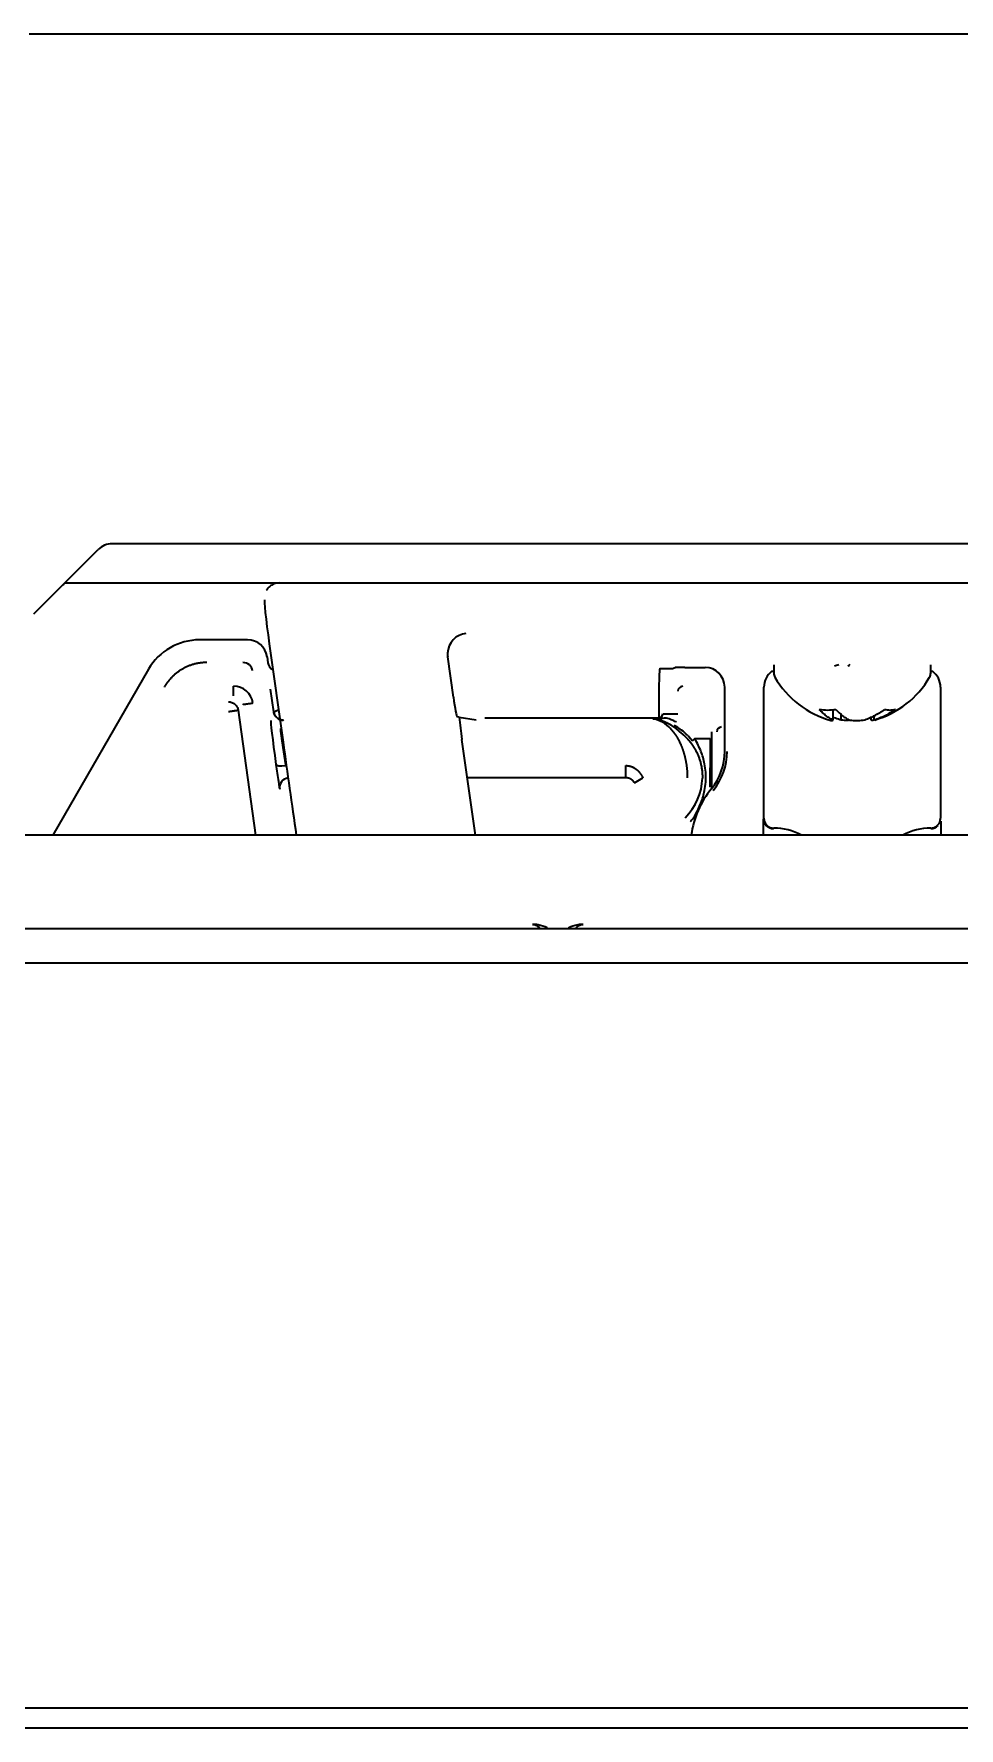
# Model space of a CAD drawing. Header units: inches. Extents: x 90 to 4161, y -506 to 3104.
# Drawn here: x 2449.2 to 2496.3, y 2933.8 to 3020.2 of the extents above; entities that cross this region are included whole.
import ezdxf

# ---------------------------------------------------------------- set-up
doc = ezdxf.new("R2010")
doc.units = ezdxf.units.IN
doc.layers.add('1', color=7, linetype='Continuous', true_color=0xffffff)
doc.layers.add('4', color=7, linetype='Continuous', true_color=0xffffff)

msp = doc.modelspace()

# ---------------------------------------------------------------- linework, layer by layer
at = {"layer": '1', "color": 7, "linetype": 'Continuous', "lineweight": 35}
for p, q in [((2448.939, 3020.163), (2802.843, 3020.163)), ((2449.184, 2990.59), (2452.464, 2993.87)), ((2798.611, 2994.163), (2453.171, 2994.163)), ((2450.757, 2992.163), (2801.025, 2992.163)), ((2461.684, 2992.163), (2520.098, 2992.163)), ((2492.441, 2992.163), (2492.441, 2992.163)), ((2461.178, 2989.059), (2461.882, 2984.052)), ((2470.564, 2986.338), (2470.275, 2988.395)), ((2481.084, 2987.797), (2481.233, 2987.797)), ((2481.732, 2987.805), (2481.866, 2987.85)), ((2482.366, 2987.858), (2483.391, 2987.858)), ((2486.891, 2987.987), (2486.891, 2987.563)), ((2490.735, 2987.935), (2490.671, 2987.913)), ((2494.891, 2987.563), (2494.891, 2987.987)), ((2481.041, 2986.814), (2481.041, 2985.268)), ((2484.391, 2983.569), (2484.391, 2986.858)), ((2486.391, 2980.163), (2486.391, 2986.858)), ((2495.391, 2986.858), (2495.391, 2980.163)), ((2470.851, 2985.323), (2470.757, 2985.338)), ((2470.851, 2985.323), (2471.733, 2985.181)), ((2489.925, 2985.167), (2489.925, 2985.708)), ((2490.327, 2985.167), (2490.327, 2985.505)), ((2491.857, 2985.167), (2491.857, 2985.355)), ((2492.002, 2985.167), (2492.002, 2985.423)), ((2461.882, 2984.052), (2461.882, 2984.052)), ((2471.684, 2979.308), (2470.998, 2984.19)), ((2311.391, 2934.797), (2940.391, 2934.797)), ((2934.391, 2933.77), (2317.391, 2933.77))]:
    msp.add_line(p, q, dxfattribs=at)
for centre, radius, start, end in [((2453.171, 2993.163), 1, 90.00022, 135), ((2451.305, 2991.297), 1, 119.98898, 135), ((2487.291, 2987.563), 0.4, 180, 210.30118), ((2494.491, 2987.563), 0.4, 329.69882, 0), ((2491.09, 2989.783), 4.8, 210.30118, 254.4868), ((2490.692, 2989.783), 4.8, 286.27621, 329.69882), ((2481.391, 2983.569), 3, 320.73197, 0), ((2481.391, 2983.569), 3.127, 320.73197, 0), ((2487.391, 2978.663), 4.75, 140.73197, 172.2043), ((2486.891, 2976.663), 3, 61.81594, 90.00093), ((2494.891, 2976.663), 3, 89.99907, 118.18406)]:
    msp.add_arc(centre, radius, start, end, dxfattribs=at)
for centre, major_axis, ratio, start_param, end_param in [((2461.258, 2989.059), (0.317, -2.25), 0.03458, 3.136727, 4.707523), ((2471.207, 2988.583), (-0.353, -0.945), 0.923303, 3.526353, 5.044789), ((2471.267, 2988.531), (-0.757, 0.658), 0.996825, 0.6648, 0.853636), ((2481.093, 2986.814), (0, -1), 0.052408, 3.159046, 4.712389), ((2481.233, 2987.805), (0.5, 0), 0.017455, 4.712389, 6.230825), ((2482.366, 2987.849), (0.5, 0), 0.017455, 1.570796, 3.089233), ((2483.391, 2986.858), (0.447, 0.895), 0.99981, 5.176082, 6.746726), ((2487.391, 2986.858), (0.447, -0.895), 0.99981, 3.312346, 4.248696), ((2492.288, 2960.111), (0.829, -28.207), 0.173093, 3.285006, 3.306116), ((2494.391, 2986.858), (-0.447, -0.895), 0.99981, 2.03449, 2.970839), ((2470.617, 2986.338), (0.141, -1), 0.051895, 4.705076, 6.267145), ((2471.157, 2984.19), (0.423, -3), 0.051895, 4.31774, 4.705076), ((2492.817, 2989.465), (0, 3.78), 0.546944, 3.008877, 3.141532), ((2492.816, 2989.465), (0, 3.78), 0.546944, 3.141653, 3.274309), ((2465.382, 2984.052), (13.966, -99.249), 0.03458, 4.707523, 4.755341), ((2486.878, 2980.137), (0.447, -0.223), 0.999809, 3.604523, 5.178973), ((2494.904, 2980.137), (0.447, 0.223), 0.999809, 4.245805, 5.072219)]:
    msp.add_ellipse(centre, major_axis=major_axis, ratio=ratio, start_param=start_param, end_param=end_param, dxfattribs=at)
for points, knots in [([(2461.684, 2992.163), (2461.588, 2992.162), (2461.419, 2992.132), (2461.209, 2992.007), (2461.085, 2991.879), (2461.041, 2991.799), (2461.03, 2991.776)], [0, 0, 0, 0, 0.341976, 0.647677, 0.898596, 1, 1, 1, 1]), ([(2489.925, 2985.167), (2489.863, 2985.197), (2489.801, 2985.23), (2489.679, 2985.306), (2489.618, 2985.348), (2489.5, 2985.44), (2489.441, 2985.49), (2489.355, 2985.571), (2489.327, 2985.599), (2489.27, 2985.657), (2489.242, 2985.687), (2489.214, 2985.718)], [0, 0, 0, 0, 0.25, 0.25, 0.5, 0.5, 0.75, 0.75, 0.875, 0.875, 1, 1, 1, 1]), ([(2489.807, 2985.158), (2489.81, 2985.157), (2489.826, 2985.153), (2489.854, 2985.15), (2489.89, 2985.154), (2489.914, 2985.162), (2489.925, 2985.167)], [0, 0, 0, 0, 0.080389, 0.386926, 0.693463, 1, 1, 1, 1]), ([(2490.327, 2985.167), (2490.231, 2985.197), (2490.136, 2985.23), (2490, 2985.285), (2489.957, 2985.304), (2489.915, 2985.323)], [0, 0, 0, 0, 0.685724, 0.685724, 1, 1, 1, 1]), ([(2490.052, 2985.718), (2490.163, 2985.594), (2490.277, 2985.486), (2490.455, 2985.348), (2490.515, 2985.306), (2490.638, 2985.231), (2490.7, 2985.197), (2490.763, 2985.167)], [0, 0, 0, 0, 0.5, 0.5, 0.75, 0.75, 1, 1, 1, 1]), ([(2490.696, 2985.152), (2490.689, 2985.152), (2490.624, 2985.151), (2490.5, 2985.154), (2490.385, 2985.162), (2490.327, 2985.167)], [0, 0, 0, 0, 0.056131, 0.528065, 1, 1, 1, 1]), ([(2491.455, 2985.167), (2491.551, 2985.197), (2491.646, 2985.23), (2491.833, 2985.306), (2491.925, 2985.348), (2492.106, 2985.44), (2492.196, 2985.49), (2492.328, 2985.571), (2492.371, 2985.599), (2492.458, 2985.657), (2492.501, 2985.687), (2492.543, 2985.718)], [0, 0, 0, 0, 0.25, 0.25, 0.5, 0.5, 0.75, 0.75, 0.875, 0.875, 1, 1, 1, 1]), ([(2493.09, 2985.718), (2492.92, 2985.594), (2492.745, 2985.486), (2492.472, 2985.348), (2492.38, 2985.306), (2492.193, 2985.231), (2492.098, 2985.197), (2492.002, 2985.167)], [0, 0, 0, 0, 0.5, 0.5, 0.75, 0.75, 1, 1, 1, 1]), ([(2486.369, 2979.308), (2486.369, 2979.316), (2486.369, 2979.323), (2486.369, 2979.347), (2486.369, 2979.363), (2486.37, 2979.394), (2486.37, 2979.441), (2486.37, 2979.517), (2486.37, 2979.575), (2486.37, 2979.618), (2486.37, 2979.633), (2486.371, 2979.661), (2486.371, 2979.674), (2486.371, 2979.742), (2486.371, 2979.792), (2486.372, 2979.861), (2486.372, 2979.883), (2486.373, 2979.925), (2486.373, 2979.945), (2486.374, 2979.999), (2486.374, 2980.03), (2486.375, 2980.069), (2486.375, 2980.08), (2486.376, 2980.1), (2486.376, 2980.108), (2486.377, 2980.128), (2486.377, 2980.136), (2486.378, 2980.137)], [0, 0, 0, 0, 0.016595, 0.016595, 0.051717, 0.051717, 0.086838, 0.157081, 0.227325, 0.227325, 0.262446, 0.262446, 0.297568, 0.297568, 0.438054, 0.438054, 0.508297, 0.508297, 0.578541, 0.578541, 0.719027, 0.719027, 0.78927, 0.78927, 0.859514, 0.859514, 1, 1, 1, 1]), ([(2486.391, 2980.163), (2486.391, 2980.13), (2486.394, 2980.098), (2486.404, 2980.05), (2486.408, 2980.034), (2486.417, 2980.003), (2486.423, 2979.987), (2486.442, 2979.942), (2486.457, 2979.913), (2486.484, 2979.872), (2486.494, 2979.859), (2486.515, 2979.834), (2486.526, 2979.821), (2486.56, 2979.787), (2486.586, 2979.766), (2486.626, 2979.739), (2486.641, 2979.73), (2486.669, 2979.715), (2486.699, 2979.701), (2486.73, 2979.69), (2486.761, 2979.68), (2486.777, 2979.676), (2486.825, 2979.667), (2486.858, 2979.663), (2486.891, 2979.663)], [0, 0, 0, 0, 0.125, 0.125, 0.1875, 0.1875, 0.25, 0.25, 0.375, 0.375, 0.4375, 0.4375, 0.5, 0.5, 0.625, 0.625, 0.6875, 0.6875, 0.75, 0.8125, 0.8125, 0.875, 0.875, 1, 1, 1, 1]), ([(2494.891, 2979.663), (2494.924, 2979.663), (2494.957, 2979.667), (2495.004, 2979.676), (2495.02, 2979.68), (2495.052, 2979.69), (2495.067, 2979.695), (2495.113, 2979.714), (2495.141, 2979.729), (2495.182, 2979.756), (2495.195, 2979.766), (2495.221, 2979.787), (2495.233, 2979.798), (2495.268, 2979.833), (2495.288, 2979.858), (2495.316, 2979.899), (2495.324, 2979.913), (2495.34, 2979.942), (2495.354, 2979.971), (2495.365, 2980.002), (2495.374, 2980.033), (2495.378, 2980.049), (2495.388, 2980.098), (2495.391, 2980.13), (2495.391, 2980.163)], [0, 0, 0, 0, 0.125, 0.125, 0.1875, 0.1875, 0.25, 0.25, 0.375, 0.375, 0.4375, 0.4375, 0.5, 0.5, 0.625, 0.625, 0.6875, 0.6875, 0.75, 0.8125, 0.8125, 0.875, 0.875, 1, 1, 1, 1]), ([(2495.408, 2980.012), (2495.408, 2980.005), (2495.409, 2979.997), (2495.409, 2979.98), (2495.409, 2979.971), (2495.409, 2979.925), (2495.41, 2979.884), (2495.41, 2979.815), (2495.411, 2979.79), (2495.411, 2979.74), (2495.411, 2979.713), (2495.412, 2979.633), (2495.412, 2979.576), (2495.412, 2979.486), (2495.412, 2979.455), (2495.413, 2979.393), (2495.413, 2979.361), (2495.413, 2979.323), (2495.413, 2979.317), (2495.413, 2979.31)], [0, 0, 0, 0, 0.053108, 0.053108, 0.107494, 0.107494, 0.325039, 0.325039, 0.433812, 0.433812, 0.542584, 0.542584, 0.760129, 0.760129, 0.868902, 0.868902, 0.977674, 0.977674, 1, 1, 1, 1])]:
    msp.add_open_spline(points, degree=3, knots=knots, dxfattribs=at)
for points in [[(2490.208, 2987.993), (2490.132, 2987.966), (2490.056, 2987.94), (2489.981, 2987.913)], [(2489.214, 2985.718), (2489.354, 2985.696), (2489.633, 2985.674), (2489.912, 2985.696), (2490.052, 2985.718)], [(2490.763, 2985.167), (2490.819, 2985.162), (2490.932, 2985.154), (2491.106, 2985.15), (2491.282, 2985.154), (2491.397, 2985.162), (2491.455, 2985.167)], [(2492.002, 2985.167), (2491.99, 2985.162), (2491.965, 2985.154), (2491.928, 2985.15), (2491.892, 2985.154), (2491.868, 2985.162), (2491.857, 2985.167)]]:
    msp.add_open_spline(points, degree=3, dxfattribs=at)
at = {"layer": '4', "color": 7, "linetype": 'Continuous', "lineweight": 35}
for p, q in [((2460.077, 2989.263), (2457.622, 2989.263)), ((2461.067, 2988.402), (2461.11, 2988.094)), ((2455.026, 2987.764), (2450.143, 2979.308)), ((2486.798, 2987.663), (2486.891, 2987.663)), ((2494.891, 2987.663), (2494.984, 2987.663)), ((2459.353, 2986.405), (2459.353, 2986.905)), ((2461.41, 2985.589), (2461.246, 2986.756)), ((2459.59, 2985.677), (2460.485, 2979.308)), ((2480.991, 2985.263), (2472.163, 2985.263)), ((2481.01, 2985.245), (2481.01, 2985.215)), ((2481.259, 2985.495), (2482.009, 2985.495)), ((2482.871, 2984.234), (2483.653, 2984.234)), ((2483.733, 2981.693), (2483.733, 2984.571)), ((2479.355, 2982.227), (2479.355, 2982.851)), ((2479.355, 2982.227), (2471.274, 2982.227)), ((2479.789, 2981.979), (2480.222, 2982.229)), ((2482.929, 2980.293), (2482.868, 2980.293)), ((2591.735, 2979.308), (2323.641, 2979.308)), ((2323.625, 2974.547), (2928.157, 2974.547)), ((2321.659, 2972.797), (2930.123, 2972.797))]:
    msp.add_line(p, q, dxfattribs=at)
for centre, radius, start, end in [((2459.354, 2985.905), 1, 7.99774, 90.00224), ((2480.391, 2982.263), 2.998, 44.98541, 61.52064), ((2480.391, 2982.263), 2.862, 313.74988, 359.07603)]:
    msp.add_arc(centre, radius, start, end, dxfattribs=at)
for centre, major_axis, ratio, start_param, end_param in [((2457.624, 2986.261), (1.501, -2.6), 0.999188, 2.618346, 3.66484), ((2460.077, 2988.263), (0.342, 0.94), 0.99931, 5.201587, 6.632249), ((2459.838, 2987.608), (-0.171, -0.47), 0.99931, 2.059994, 3.490656), ((2461.606, 2988.164), (0.171, 0.47), 0.99931, 2.059994, 2.990215), ((2482.259, 2986.645), (-0.177, 0.177), 0.998783, 5.498396, 7.067974), ((2461.676, 2982.16), (0.422, -3), 0.017285, 3.174069, 4.458518), ((2480.391, 2983.466), (0, -1.812), 0.96827, 2.341391, 2.951684), ((2480.904, 2985.427), (-0.033, -0.197), 0.640804, 0.011372, 0.258928), ((2481.01, 2985.407), (-0.04, -0.196), 0.561653, 0.010547, 0.345884), ((2480.991, 2985.513), (-0.177, 0.177), 0.998783, 2.356803, 3.926382), ((2484.233, 2984.571), (0.177, -0.177), 0.998783, 2.356803, 3.926382), ((2461.572, 2982.657), (0.141, -1), 0.017285, 4.458518, 6.263302), ((2462.015, 2982.976), (0.495, 0.067), 0.246669, 3.159603, 4.678851), ((2462.207, 2981.727), (0.328, 0.377), 0.999646, 0.850428, 2.425832)]:
    msp.add_ellipse(centre, major_axis=major_axis, ratio=ratio, start_param=start_param, end_param=end_param, dxfattribs=at)
msp.add_open_spline([(2458, 2988.108), (2457.672, 2988.108), (2457.036, 2987.938), (2456.467, 2987.609), (2456.001, 2987.144), (2455.837, 2986.859)], degree=2, dxfattribs=at)
for points, degree, knots in [([(2459.095, 2986.108), (2459.155, 2986.108), (2459.214, 2986.097), (2459.326, 2986.055), (2459.378, 2986.024), (2459.468, 2985.946), (2459.506, 2985.899), (2459.563, 2985.794), (2459.582, 2985.736), (2459.59, 2985.677)], 3, [0, 0, 0, 0, 0.25, 0.25, 0.5, 0.5, 0.75, 0.75, 1, 1, 1, 1]), ([(2459.849, 2985.974), (2459.849, 2985.974), (2459.852, 2985.975), (2459.864, 2985.977), (2459.873, 2985.978), (2459.898, 2985.981), (2459.914, 2985.983), (2459.951, 2985.989), (2459.972, 2985.992), (2460.021, 2985.998), (2460.047, 2986.002), (2460.103, 2986.01), (2460.133, 2986.014), (2460.193, 2986.023), (2460.224, 2986.027), (2460.285, 2986.036), (2460.315, 2986.04), (2460.344, 2986.044)], 3, [0, 0, 0, 0, 0.125, 0.125, 0.25, 0.25, 0.375, 0.375, 0.5, 0.5, 0.625, 0.625, 0.75, 0.75, 0.875, 0.875, 1, 1, 1, 1]), ([(2459.095, 2985.608), (2459.099, 2985.608), (2459.106, 2985.609), (2459.116, 2985.611), (2459.127, 2985.612), (2459.137, 2985.614), (2459.147, 2985.615), (2459.157, 2985.616), (2459.167, 2985.618), (2459.176, 2985.619), (2459.186, 2985.621), (2459.195, 2985.622), (2459.204, 2985.623), (2459.213, 2985.625), (2459.222, 2985.626), (2459.231, 2985.627), (2459.239, 2985.628), (2459.247, 2985.63), (2459.255, 2985.631), (2459.263, 2985.632), (2459.271, 2985.633), (2459.279, 2985.634), (2459.286, 2985.635), (2459.294, 2985.636), (2459.301, 2985.637), (2459.308, 2985.638), (2459.315, 2985.639), (2459.321, 2985.64), (2459.328, 2985.641), (2459.334, 2985.642), (2459.34, 2985.643), (2459.346, 2985.644), (2459.352, 2985.644), (2459.358, 2985.645), (2459.363, 2985.646), (2459.369, 2985.647), (2459.374, 2985.647), (2459.379, 2985.648), (2459.384, 2985.649), (2459.389, 2985.649), (2459.393, 2985.65), (2459.398, 2985.651), (2459.402, 2985.651), (2459.406, 2985.652), (2459.41, 2985.652), (2459.414, 2985.653), (2459.418, 2985.653), (2459.422, 2985.654), (2459.425, 2985.654), (2459.429, 2985.655), (2459.432, 2985.655), (2459.435, 2985.656), (2459.439, 2985.656), (2459.441, 2985.656), (2459.453, 2985.658), (2459.472, 2985.661), (2459.495, 2985.664), (2459.514, 2985.667), (2459.529, 2985.669), (2459.542, 2985.671), (2459.551, 2985.672), (2459.559, 2985.673), (2459.565, 2985.674), (2459.57, 2985.676), (2459.574, 2985.677), (2459.578, 2985.678), (2459.581, 2985.679), (2459.583, 2985.679), (2459.585, 2985.679), (2459.586, 2985.679), (2459.588, 2985.679), (2459.589, 2985.678), (2459.589, 2985.678), (2459.59, 2985.677), (2459.59, 2985.677), (2459.59, 2985.677)], 3, [0, 0, 0, 0, 0.013849, 0.027532, 0.04105, 0.054402, 0.067589, 0.08061, 0.093466, 0.106155, 0.118679, 0.131037, 0.143228, 0.155253, 0.167113, 0.178805, 0.190332, 0.201692, 0.212886, 0.223914, 0.234775, 0.245469, 0.255998, 0.266359, 0.276554, 0.286583, 0.296445, 0.306141, 0.31567, 0.325032, 0.334228, 0.343258, 0.352121, 0.360818, 0.369348, 0.377712, 0.385909, 0.39394, 0.401805, 0.409504, 0.417036, 0.424402, 0.431602, 0.438636, 0.445504, 0.452206, 0.458742, 0.465112, 0.471316, 0.477354, 0.483227, 0.488935, 0.494477, 0.499853, 0.505064, 0.558103, 0.606799, 0.651139, 0.691116, 0.726733, 0.758006, 0.782867, 0.806574, 0.829104, 0.85043, 0.870523, 0.889362, 0.906936, 0.923257, 0.938362, 0.952323, 0.965258, 0.977343, 0.988824, 1, 1, 1, 1]), ([(2461.41, 2985.59), (2461.41, 2985.59), (2461.411, 2985.59), (2461.411, 2985.59), (2461.412, 2985.591), (2461.414, 2985.591), (2461.415, 2985.592), (2461.417, 2985.593), (2461.419, 2985.594), (2461.421, 2985.595), (2461.424, 2985.596), (2461.427, 2985.597), (2461.43, 2985.599), (2461.433, 2985.6), (2461.436, 2985.602), (2461.44, 2985.603), (2461.444, 2985.605), (2461.448, 2985.607), (2461.453, 2985.609), (2461.458, 2985.611), (2461.463, 2985.614), (2461.468, 2985.616), (2461.474, 2985.618), (2461.479, 2985.621), (2461.486, 2985.624), (2461.492, 2985.627), (2461.498, 2985.629), (2461.505, 2985.633), (2461.512, 2985.636), (2461.52, 2985.639), (2461.527, 2985.642), (2461.535, 2985.646), (2461.543, 2985.649), (2461.552, 2985.653), (2461.56, 2985.657), (2461.569, 2985.661), (2461.578, 2985.665), (2461.587, 2985.669), (2461.597, 2985.673), (2461.607, 2985.678), (2461.617, 2985.682), (2461.627, 2985.687), (2461.637, 2985.691), (2461.644, 2985.694), (2461.647, 2985.696), (2461.648, 2985.696)], 3, [0, 0, 0, 0, 0.02224, 0.044549, 0.066929, 0.08938, 0.111903, 0.134499, 0.157167, 0.179909, 0.202726, 0.225618, 0.248585, 0.271629, 0.294749, 0.317947, 0.341223, 0.364578, 0.388012, 0.411526, 0.43512, 0.458796, 0.482553, 0.506392, 0.530314, 0.554319, 0.578407, 0.60258, 0.626838, 0.651182, 0.675611, 0.700126, 0.724729, 0.749419, 0.774196, 0.799062, 0.824018, 0.849062, 0.874196, 0.899421, 0.924736, 0.950143, 0.973124, 0.996864, 1, 1, 1, 1]), ([(2461.905, 2985.159), (2461.845, 2985.159), (2461.786, 2985.17), (2461.674, 2985.212), (2461.622, 2985.243), (2461.532, 2985.321), (2461.494, 2985.368), (2461.437, 2985.473), (2461.418, 2985.53), (2461.41, 2985.589)], 3, [0, 0, 0, 0, 0.25, 0.25, 0.5, 0.5, 0.75, 0.75, 1, 1, 1, 1]), ([(2480.904, 2985.231), (2480.896, 2985.232), (2480.889, 2985.233), (2480.869, 2985.235), (2480.856, 2985.237), (2480.824, 2985.24), (2480.804, 2985.241), (2480.763, 2985.244), (2480.743, 2985.244), (2480.722, 2985.245)], 3, [0, 0, 0, 0, 0.128205, 0.128205, 0.333333, 0.333333, 0.661538, 0.661538, 1, 1, 1, 1]), ([(2480.722, 2985.245), (2480.739, 2985.244), (2480.756, 2985.243), (2480.79, 2985.241), (2480.806, 2985.239), (2480.833, 2985.236), (2480.843, 2985.234), (2480.859, 2985.232), (2480.866, 2985.231), (2480.872, 2985.229)], 3, [0, 0, 0, 0, 0.338462, 0.338462, 0.666667, 0.666667, 0.871795, 0.871795, 1, 1, 1, 1]), ([(2480.872, 2985.229), (2480.883, 2985.228), (2480.894, 2985.226), (2480.916, 2985.222), (2480.926, 2985.22), (2480.944, 2985.216), (2480.951, 2985.215), (2480.962, 2985.213), (2480.967, 2985.212), (2480.971, 2985.211)], 3, [0, 0, 0, 0, 0.338462, 0.338462, 0.666667, 0.666667, 0.871795, 0.871795, 1, 1, 1, 1]), ([(2480.872, 2985.229), (2480.876, 2985.229), (2480.883, 2985.227), (2480.893, 2985.225), (2480.904, 2985.223), (2480.915, 2985.22), (2480.925, 2985.218), (2480.936, 2985.216), (2480.946, 2985.213), (2480.957, 2985.211), (2480.967, 2985.208), (2480.978, 2985.205), (2480.989, 2985.203), (2480.999, 2985.2), (2481.01, 2985.197), (2481.02, 2985.194), (2481.031, 2985.191), (2481.042, 2985.189), (2481.052, 2985.186), (2481.063, 2985.182), (2481.074, 2985.179), (2481.084, 2985.176), (2481.095, 2985.173), (2481.105, 2985.17), (2481.116, 2985.166), (2481.127, 2985.163), (2481.137, 2985.16), (2481.148, 2985.156), (2481.159, 2985.153), (2481.169, 2985.149), (2481.18, 2985.145), (2481.191, 2985.142), (2481.201, 2985.138), (2481.212, 2985.134), (2481.223, 2985.13), (2481.233, 2985.126), (2481.244, 2985.122), (2481.255, 2985.118), (2481.265, 2985.114), (2481.276, 2985.11), (2481.286, 2985.106), (2481.297, 2985.101), (2481.308, 2985.097), (2481.318, 2985.093), (2481.329, 2985.088), (2481.34, 2985.084), (2481.35, 2985.079), (2481.361, 2985.075), (2481.371, 2985.07), (2481.382, 2985.065), (2481.393, 2985.06), (2481.403, 2985.056), (2481.414, 2985.051), (2481.424, 2985.046), (2481.435, 2985.041), (2481.445, 2985.036), (2481.456, 2985.031), (2481.466, 2985.025), (2481.477, 2985.02), (2481.487, 2985.015), (2481.498, 2985.009), (2481.508, 2985.004), (2481.519, 2984.999), (2481.529, 2984.993), (2481.54, 2984.988), (2481.55, 2984.982), (2481.561, 2984.976), (2481.571, 2984.97), (2481.582, 2984.965), (2481.592, 2984.959), (2481.602, 2984.953), (2481.613, 2984.947), (2481.623, 2984.941), (2481.633, 2984.935), (2481.644, 2984.929), (2481.654, 2984.922), (2481.664, 2984.916), (2481.674, 2984.91), (2481.685, 2984.903), (2481.695, 2984.897), (2481.705, 2984.89), (2481.715, 2984.884), (2481.725, 2984.877), (2481.736, 2984.87), (2481.746, 2984.864), (2481.756, 2984.857), (2481.766, 2984.85), (2481.776, 2984.843), (2481.786, 2984.836), (2481.796, 2984.829), (2481.806, 2984.822), (2481.816, 2984.815), (2481.826, 2984.808), (2481.836, 2984.8), (2481.846, 2984.793), (2481.856, 2984.786), (2481.866, 2984.778), (2481.875, 2984.771), (2481.885, 2984.763), (2481.895, 2984.756), (2481.905, 2984.748), (2481.914, 2984.74), (2481.924, 2984.732), (2481.934, 2984.725), (2481.943, 2984.717), (2481.953, 2984.709), (2481.963, 2984.701), (2481.972, 2984.693), (2481.982, 2984.685), (2481.991, 2984.676), (2482.001, 2984.668), (2482.01, 2984.66), (2482.02, 2984.652), (2482.029, 2984.643), (2482.038, 2984.635), (2482.048, 2984.626), (2482.057, 2984.618), (2482.066, 2984.609), (2482.075, 2984.6), (2482.084, 2984.592), (2482.091, 2984.586), (2482.094, 2984.583)], 3, [0, 0, 0, 0, 0.003433, 0.006948, 0.010548, 0.01423, 0.017996, 0.021845, 0.025779, 0.029795, 0.033895, 0.03808, 0.042347, 0.046699, 0.051134, 0.055654, 0.060257, 0.064944, 0.069715, 0.074571, 0.07951, 0.084533, 0.089641, 0.094832, 0.100108, 0.105468, 0.110912, 0.11644, 0.122053, 0.127749, 0.13353, 0.139396, 0.145345, 0.151379, 0.157497, 0.1637, 0.169987, 0.176358, 0.182814, 0.189354, 0.195979, 0.202688, 0.209481, 0.216359, 0.223321, 0.230368, 0.237499, 0.244715, 0.252015, 0.259399, 0.266869, 0.274422, 0.28206, 0.289783, 0.29759, 0.305482, 0.313459, 0.321519, 0.329665, 0.337895, 0.346209, 0.354609, 0.363092, 0.371661, 0.380314, 0.389051, 0.397873, 0.40678, 0.415771, 0.424847, 0.434008, 0.443253, 0.452583, 0.461998, 0.471497, 0.48108, 0.490749, 0.500502, 0.51034, 0.520262, 0.530269, 0.540361, 0.550537, 0.560798, 0.571144, 0.581574, 0.592089, 0.602689, 0.613373, 0.624142, 0.634996, 0.645935, 0.656958, 0.668066, 0.679258, 0.690536, 0.701898, 0.713344, 0.724876, 0.736492, 0.748192, 0.759978, 0.771848, 0.783803, 0.795843, 0.807967, 0.820176, 0.83247, 0.844848, 0.857312, 0.86986, 0.882492, 0.89521, 0.908012, 0.920899, 0.933871, 0.946927, 0.960068, 0.973294, 0.986605, 1, 1, 1, 1]), ([(2481.01, 2985.215), (2481.005, 2985.216), (2481, 2985.217), (2480.988, 2985.219), (2480.981, 2985.22), (2480.962, 2985.223), (2480.951, 2985.224), (2480.927, 2985.228), (2480.916, 2985.229), (2480.904, 2985.231)], 3, [0, 0, 0, 0, 0.128205, 0.128205, 0.333333, 0.333333, 0.661538, 0.661538, 1, 1, 1, 1]), ([(2481.916, 2985.074), (2481.916, 2985.075), (2481.915, 2985.075), (2481.878, 2985.096), (2481.84, 2985.116), (2481.742, 2985.163), (2481.683, 2985.189), (2481.533, 2985.242), (2481.448, 2985.264), (2481.328, 2985.269), (2481.289, 2985.265), (2481.221, 2985.251), (2481.197, 2985.244), (2481.133, 2985.228), (2481.106, 2985.211), (2481.01, 2985.215)], 3, [0, 0, 0, 0, 0.002149, 0.002149, 0.130078, 0.130078, 0.334766, 0.334766, 0.662266, 0.662266, 0.831133, 0.831133, 0.915566, 0.915566, 1, 1, 1, 1]), ([(2461.748, 2984.728), (2461.747, 2984.727), (2461.747, 2984.727), (2461.747, 2984.725), (2461.747, 2984.724), (2461.746, 2984.722), (2461.746, 2984.72), (2461.746, 2984.717), (2461.746, 2984.715), (2461.746, 2984.712), (2461.746, 2984.708), (2461.746, 2984.705), (2461.746, 2984.701), (2461.747, 2984.697), (2461.747, 2984.692), (2461.747, 2984.687), (2461.748, 2984.682), (2461.748, 2984.677), (2461.749, 2984.671), (2461.749, 2984.665), (2461.75, 2984.659), (2461.75, 2984.652), (2461.751, 2984.646), (2461.752, 2984.638), (2461.753, 2984.631), (2461.754, 2984.623), (2461.755, 2984.615), (2461.756, 2984.606), (2461.757, 2984.597), (2461.758, 2984.588), (2461.759, 2984.579), (2461.76, 2984.569), (2461.761, 2984.559), (2461.763, 2984.549), (2461.764, 2984.538), (2461.765, 2984.527), (2461.767, 2984.515), (2461.768, 2984.504), (2461.77, 2984.492), (2461.772, 2984.479), (2461.773, 2984.466), (2461.775, 2984.453), (2461.777, 2984.44), (2461.779, 2984.426), (2461.781, 2984.412), (2461.782, 2984.398), (2461.784, 2984.383), (2461.787, 2984.368), (2461.789, 2984.352), (2461.791, 2984.337), (2461.793, 2984.321), (2461.795, 2984.304), (2461.798, 2984.287), (2461.8, 2984.27), (2461.802, 2984.253), (2461.805, 2984.235), (2461.808, 2984.217), (2461.81, 2984.199), (2461.813, 2984.18), (2461.816, 2984.161), (2461.818, 2984.141), (2461.821, 2984.122), (2461.824, 2984.101), (2461.827, 2984.081), (2461.83, 2984.06), (2461.833, 2984.039), (2461.836, 2984.018), (2461.839, 2983.996), (2461.842, 2983.974), (2461.846, 2983.952), (2461.849, 2983.929), (2461.852, 2983.906), (2461.856, 2983.882), (2461.859, 2983.859), (2461.863, 2983.835), (2461.866, 2983.81), (2461.87, 2983.786), (2461.874, 2983.761), (2461.877, 2983.736), (2461.881, 2983.71), (2461.885, 2983.684), (2461.889, 2983.658), (2461.893, 2983.632), (2461.897, 2983.605), (2461.901, 2983.578), (2461.905, 2983.551), (2461.909, 2983.523), (2461.913, 2983.495), (2461.918, 2983.467), (2461.922, 2983.439), (2461.926, 2983.41), (2461.931, 2983.381), (2461.935, 2983.352), (2461.94, 2983.322), (2461.945, 2983.293), (2461.949, 2983.263), (2461.954, 2983.232), (2461.959, 2983.202), (2461.963, 2983.171), (2461.968, 2983.14), (2461.973, 2983.109), (2461.978, 2983.077), (2461.983, 2983.046), (2461.988, 2983.014), (2461.994, 2982.982), (2461.999, 2982.949), (2462.004, 2982.917), (2462.009, 2982.884), (2462.013, 2982.862), (2462.015, 2982.851)], 3, [0, 0, 0, 0, 0.008053, 0.016128, 0.024228, 0.03235, 0.040497, 0.048666, 0.05686, 0.065077, 0.073317, 0.081581, 0.089869, 0.098181, 0.106516, 0.114875, 0.123258, 0.131665, 0.140096, 0.14855, 0.157029, 0.165531, 0.174058, 0.182608, 0.191183, 0.199782, 0.208405, 0.217052, 0.225723, 0.234418, 0.243138, 0.251882, 0.26065, 0.269443, 0.27826, 0.287101, 0.295967, 0.304857, 0.313772, 0.322711, 0.331675, 0.340663, 0.349676, 0.358713, 0.367775, 0.376862, 0.385973, 0.395109, 0.40427, 0.413456, 0.422666, 0.431901, 0.441161, 0.450446, 0.459755, 0.46909, 0.47845, 0.487834, 0.497243, 0.506678, 0.516137, 0.525622, 0.535131, 0.544666, 0.554225, 0.56381, 0.57342, 0.583055, 0.592715, 0.602401, 0.612111, 0.621847, 0.631608, 0.641395, 0.651207, 0.661044, 0.670906, 0.680794, 0.690707, 0.700646, 0.71061, 0.7206, 0.730615, 0.740655, 0.750721, 0.760812, 0.770929, 0.781072, 0.79124, 0.801434, 0.811653, 0.821898, 0.832169, 0.842465, 0.852787, 0.863135, 0.873508, 0.883907, 0.894332, 0.904782, 0.915259, 0.925761, 0.936289, 0.946843, 0.957422, 0.968028, 0.978659, 0.989317, 1, 1, 1, 1]), ([(2482.503, 2982.229), (2482.503, 2982.237), (2482.503, 2982.251), (2482.504, 2982.274), (2482.503, 2982.296), (2482.503, 2982.319), (2482.503, 2982.341), (2482.502, 2982.364), (2482.502, 2982.386), (2482.501, 2982.409), (2482.5, 2982.432), (2482.499, 2982.455), (2482.498, 2982.478), (2482.497, 2982.501), (2482.495, 2982.524), (2482.494, 2982.548), (2482.492, 2982.571), (2482.49, 2982.595), (2482.488, 2982.618), (2482.486, 2982.642), (2482.484, 2982.665), (2482.481, 2982.689), (2482.479, 2982.712), (2482.476, 2982.736), (2482.473, 2982.76), (2482.47, 2982.784), (2482.467, 2982.808), (2482.464, 2982.832), (2482.461, 2982.856), (2482.457, 2982.88), (2482.454, 2982.904), (2482.45, 2982.928), (2482.446, 2982.952), (2482.442, 2982.976), (2482.438, 2983), (2482.434, 2983.024), (2482.429, 2983.048), (2482.425, 2983.072), (2482.42, 2983.096), (2482.415, 2983.121), (2482.41, 2983.145), (2482.405, 2983.169), (2482.4, 2983.193), (2482.395, 2983.217), (2482.389, 2983.241), (2482.384, 2983.265), (2482.378, 2983.289), (2482.372, 2983.313), (2482.366, 2983.337), (2482.36, 2983.361), (2482.354, 2983.385), (2482.347, 2983.409), (2482.341, 2983.433), (2482.334, 2983.456), (2482.327, 2983.48), (2482.32, 2983.504), (2482.313, 2983.527), (2482.306, 2983.551), (2482.298, 2983.574), (2482.291, 2983.597), (2482.283, 2983.62), (2482.275, 2983.644), (2482.268, 2983.667), (2482.259, 2983.69), (2482.251, 2983.712), (2482.243, 2983.735), (2482.235, 2983.758), (2482.226, 2983.78), (2482.217, 2983.802), (2482.208, 2983.825), (2482.199, 2983.847), (2482.19, 2983.869), (2482.181, 2983.89), (2482.172, 2983.912), (2482.162, 2983.934), (2482.152, 2983.955), (2482.139, 2983.984), (2482.122, 2984.02), (2482.101, 2984.063), (2482.08, 2984.105), (2482.059, 2984.146), (2482.038, 2984.185), (2482.017, 2984.224), (2481.996, 2984.261), (2481.975, 2984.296), (2481.954, 2984.331), (2481.933, 2984.364), (2481.911, 2984.396), (2481.89, 2984.426), (2481.869, 2984.455), (2481.848, 2984.483), (2481.83, 2984.506), (2481.814, 2984.524), (2481.802, 2984.539), (2481.79, 2984.553), (2481.779, 2984.567), (2481.769, 2984.58), (2481.758, 2984.592), (2481.749, 2984.604), (2481.739, 2984.616), (2481.73, 2984.626), (2481.722, 2984.637), (2481.714, 2984.647), (2481.707, 2984.656), (2481.699, 2984.665), (2481.693, 2984.673), (2481.687, 2984.68), (2481.681, 2984.687), (2481.676, 2984.694), (2481.671, 2984.7), (2481.667, 2984.705), (2481.663, 2984.71), (2481.66, 2984.714), (2481.657, 2984.718), (2481.654, 2984.721), (2481.652, 2984.724), (2481.651, 2984.726), (2481.65, 2984.727), (2481.65, 2984.728)], 3, [0, 0, 0, 0, 0.00561, 0.011244, 0.016903, 0.022586, 0.028295, 0.034029, 0.039789, 0.045574, 0.051385, 0.057222, 0.063086, 0.068976, 0.074892, 0.080836, 0.086806, 0.092804, 0.098829, 0.104881, 0.110961, 0.117069, 0.123205, 0.129369, 0.135561, 0.141782, 0.148031, 0.154309, 0.160616, 0.166952, 0.173318, 0.179712, 0.186137, 0.192591, 0.199074, 0.205588, 0.212131, 0.218705, 0.225309, 0.231944, 0.238609, 0.245305, 0.252031, 0.258789, 0.265577, 0.272397, 0.279248, 0.286131, 0.293045, 0.29999, 0.306968, 0.313977, 0.321018, 0.328091, 0.335197, 0.342335, 0.349505, 0.356707, 0.363942, 0.37121, 0.378511, 0.385844, 0.393211, 0.40061, 0.408043, 0.415509, 0.423008, 0.43054, 0.438107, 0.445706, 0.45334, 0.461007, 0.468708, 0.476442, 0.484211, 0.492014, 0.499851, 0.516498, 0.533147, 0.549797, 0.566448, 0.583101, 0.599756, 0.616412, 0.633069, 0.649728, 0.666389, 0.683051, 0.699715, 0.71638, 0.733047, 0.749715, 0.759731, 0.769706, 0.77964, 0.789536, 0.799394, 0.809216, 0.819003, 0.828755, 0.838475, 0.848164, 0.857822, 0.867452, 0.877054, 0.88663, 0.896182, 0.905709, 0.915215, 0.9247, 0.934166, 0.943613, 0.953044, 0.96246, 0.971862, 0.981252, 0.990631, 1, 1, 1, 1]), ([(2482.094, 2984.583), (2482.094, 2984.583), (2482.094, 2984.582), (2482.095, 2984.581), (2482.096, 2984.58), (2482.098, 2984.579), (2482.099, 2984.578), (2482.101, 2984.577), (2482.102, 2984.575), (2482.104, 2984.574), (2482.106, 2984.572), (2482.109, 2984.57), (2482.111, 2984.568), (2482.114, 2984.566), (2482.117, 2984.564), (2482.12, 2984.561), (2482.123, 2984.559), (2482.126, 2984.556), (2482.13, 2984.553), (2482.133, 2984.55), (2482.137, 2984.547), (2482.141, 2984.544), (2482.145, 2984.541), (2482.15, 2984.537), (2482.154, 2984.533), (2482.159, 2984.53), (2482.164, 2984.526), (2482.169, 2984.522), (2482.174, 2984.517), (2482.179, 2984.513), (2482.185, 2984.508), (2482.19, 2984.504), (2482.196, 2984.499), (2482.202, 2984.494), (2482.208, 2984.489), (2482.215, 2984.484), (2482.221, 2984.478), (2482.228, 2984.473), (2482.234, 2984.467), (2482.241, 2984.461), (2482.248, 2984.455), (2482.255, 2984.449), (2482.263, 2984.442), (2482.27, 2984.436), (2482.278, 2984.429), (2482.285, 2984.422), (2482.293, 2984.415), (2482.301, 2984.408), (2482.309, 2984.4), (2482.318, 2984.393), (2482.326, 2984.385), (2482.335, 2984.377), (2482.343, 2984.369), (2482.352, 2984.36), (2482.361, 2984.352), (2482.37, 2984.343), (2482.379, 2984.334), (2482.388, 2984.325), (2482.398, 2984.316), (2482.407, 2984.306), (2482.417, 2984.297), (2482.426, 2984.287), (2482.436, 2984.277), (2482.446, 2984.267), (2482.456, 2984.256), (2482.466, 2984.245), (2482.476, 2984.235), (2482.487, 2984.223), (2482.497, 2984.212), (2482.508, 2984.201), (2482.518, 2984.189), (2482.529, 2984.177), (2482.539, 2984.165), (2482.55, 2984.152), (2482.561, 2984.14), (2482.572, 2984.127), (2482.583, 2984.114), (2482.594, 2984.1), (2482.605, 2984.087), (2482.616, 2984.073), (2482.627, 2984.059), (2482.639, 2984.045), (2482.65, 2984.03), (2482.661, 2984.015), (2482.673, 2984), (2482.684, 2983.985), (2482.696, 2983.97), (2482.707, 2983.954), (2482.718, 2983.938), (2482.73, 2983.922), (2482.741, 2983.905), (2482.753, 2983.888), (2482.764, 2983.871), (2482.776, 2983.854), (2482.787, 2983.837), (2482.799, 2983.819), (2482.81, 2983.801), (2482.833, 2983.764), (2482.866, 2983.71), (2482.908, 2983.635), (2482.947, 2983.558), (2482.985, 2983.48), (2483.021, 2983.401), (2483.054, 2983.32), (2483.085, 2983.238), (2483.113, 2983.154), (2483.139, 2983.069), (2483.163, 2982.983), (2483.184, 2982.896), (2483.202, 2982.808), (2483.218, 2982.719), (2483.231, 2982.629), (2483.241, 2982.539), (2483.248, 2982.447), (2483.253, 2982.356), (2483.254, 2982.286), (2483.253, 2982.24), (2483.253, 2982.225), (2483.253, 2982.217)], 3, [0, 0, 0, 0, 0.004093, 0.008184, 0.012275, 0.016367, 0.02046, 0.024557, 0.028656, 0.032761, 0.036871, 0.040987, 0.045112, 0.049244, 0.053386, 0.057539, 0.061702, 0.065878, 0.070067, 0.074271, 0.078489, 0.082723, 0.086974, 0.091242, 0.09553, 0.099836, 0.104162, 0.10851, 0.11288, 0.117272, 0.121687, 0.126127, 0.130592, 0.135082, 0.139599, 0.144143, 0.148715, 0.153316, 0.157946, 0.162605, 0.167296, 0.172018, 0.176771, 0.181557, 0.186377, 0.19123, 0.196117, 0.201039, 0.205997, 0.21099, 0.216021, 0.221088, 0.226192, 0.231335, 0.236517, 0.241737, 0.246997, 0.252297, 0.257637, 0.263018, 0.26844, 0.273904, 0.27941, 0.284958, 0.29055, 0.296184, 0.301862, 0.307584, 0.313351, 0.319162, 0.325018, 0.33092, 0.336867, 0.34286, 0.348899, 0.354985, 0.361118, 0.367298, 0.373525, 0.3798, 0.386123, 0.392494, 0.398914, 0.405383, 0.4119, 0.418467, 0.425083, 0.431749, 0.438464, 0.44523, 0.452046, 0.458913, 0.46583, 0.472798, 0.479818, 0.486889, 0.494011, 0.501185, 0.529266, 0.557111, 0.58474, 0.61217, 0.639421, 0.666513, 0.693465, 0.720297, 0.747029, 0.773684, 0.800281, 0.826841, 0.853386, 0.879937, 0.906515, 0.93314, 0.959835, 0.98662, 0.993341, 1, 1, 1, 1]), ([(2482.512, 2984.383), (2482.523, 2984.372), (2482.534, 2984.36), (2482.563, 2984.331), (2482.58, 2984.312), (2482.625, 2984.264), (2482.651, 2984.234), (2482.705, 2984.171), (2482.731, 2984.139), (2482.756, 2984.106)], 3, [0, 0, 0, 0, 0.128205, 0.128205, 0.333333, 0.333333, 0.661538, 0.661538, 1, 1, 1, 1]), ([(2482.871, 2984.234), (2482.835, 2984.204), (2482.803, 2984.175), (2482.762, 2984.129), (2482.752, 2984.112), (2482.756, 2984.106)], 3, [0, 0, 0, 0, 0.5, 0.5, 1, 1, 1, 1]), ([(2482.868, 2980.293), (2482.989, 2980.515), (2483.095, 2980.722), (2483.262, 2981.153), (2483.325, 2981.367), (2483.394, 2981.724), (2483.412, 2981.863), (2483.429, 2982.089), (2483.432, 2982.175), (2483.432, 2982.347), (2483.429, 2982.434), (2483.413, 2982.659), (2483.395, 2982.798), (2483.328, 2983.155), (2483.266, 2983.37), (2483.098, 2983.801), (2482.988, 2983.996), (2482.871, 2984.234)], 3, [0, 0, 0, 0, 0.169231, 0.169231, 0.333333, 0.333333, 0.435897, 0.435897, 0.5, 0.5, 0.564103, 0.564103, 0.666667, 0.666667, 0.830769, 0.830769, 1, 1, 1, 1]), ([(2483.653, 2984.234), (2483.653, 2984.013), (2483.651, 2983.744), (2483.65, 2983.636), (2483.649, 2983.503), (2483.648, 2983.419), (2483.645, 2983.098), (2483.645, 2983.022), (2483.643, 2982.888), (2483.643, 2982.78), (2483.641, 2982.51), (2483.641, 2982.066), (2483.642, 2981.785), (2483.642, 2981.78)], 2, [0, 0, 0, 0.198965, 0.198965, 0.298448, 0.298448, 0.397931, 0.497413, 0.497413, 0.596896, 0.596896, 0.795862, 0.994827, 1, 1, 1]), ([(2479.355, 2982.851), (2479.36, 2982.851), (2479.369, 2982.851), (2479.383, 2982.851), (2479.397, 2982.85), (2479.411, 2982.849), (2479.425, 2982.848), (2479.439, 2982.847), (2479.452, 2982.845), (2479.466, 2982.844), (2479.48, 2982.842), (2479.493, 2982.839), (2479.507, 2982.837), (2479.52, 2982.834), (2479.534, 2982.832), (2479.547, 2982.828), (2479.561, 2982.825), (2479.574, 2982.822), (2479.587, 2982.818), (2479.6, 2982.814), (2479.613, 2982.81), (2479.627, 2982.805), (2479.64, 2982.801), (2479.653, 2982.796), (2479.665, 2982.791), (2479.678, 2982.785), (2479.691, 2982.78), (2479.704, 2982.774), (2479.717, 2982.768), (2479.729, 2982.761), (2479.742, 2982.755), (2479.755, 2982.748), (2479.767, 2982.741), (2479.78, 2982.734), (2479.792, 2982.727), (2479.804, 2982.719), (2479.817, 2982.711), (2479.829, 2982.703), (2479.841, 2982.695), (2479.853, 2982.686), (2479.866, 2982.677), (2479.882, 2982.665), (2479.903, 2982.648), (2479.928, 2982.628), (2479.952, 2982.607), (2479.975, 2982.584), (2479.998, 2982.562), (2480.02, 2982.538), (2480.041, 2982.514), (2480.062, 2982.489), (2480.082, 2982.463), (2480.102, 2982.436), (2480.121, 2982.409), (2480.139, 2982.381), (2480.157, 2982.352), (2480.174, 2982.322), (2480.191, 2982.292), (2480.207, 2982.261), (2480.217, 2982.24), (2480.222, 2982.229)], 3, [0, 0, 0, 0, 0.012427, 0.024813, 0.037161, 0.049477, 0.061762, 0.07402, 0.086256, 0.098471, 0.110671, 0.122858, 0.135037, 0.14721, 0.159382, 0.171555, 0.183734, 0.195922, 0.208123, 0.220341, 0.232578, 0.244839, 0.257126, 0.269444, 0.281796, 0.294186, 0.306616, 0.319091, 0.331613, 0.344186, 0.356813, 0.369497, 0.382242, 0.39505, 0.407926, 0.420871, 0.433889, 0.446983, 0.460155, 0.473409, 0.486747, 0.500172, 0.528755, 0.557316, 0.585882, 0.614477, 0.643126, 0.671855, 0.700689, 0.729652, 0.758769, 0.788063, 0.817559, 0.847278, 0.877243, 0.907477, 0.938001, 0.968835, 1, 1, 1, 1]), ([(2479.789, 2981.979), (2479.788, 2981.981), (2479.784, 2981.986), (2479.78, 2981.994), (2479.774, 2982.003), (2479.769, 2982.011), (2479.763, 2982.02), (2479.756, 2982.029), (2479.749, 2982.038), (2479.741, 2982.047), (2479.733, 2982.056), (2479.725, 2982.066), (2479.716, 2982.076), (2479.706, 2982.085), (2479.696, 2982.095), (2479.685, 2982.105), (2479.673, 2982.114), (2479.661, 2982.124), (2479.648, 2982.134), (2479.635, 2982.143), (2479.62, 2982.152), (2479.602, 2982.163), (2479.58, 2982.175), (2479.554, 2982.186), (2479.529, 2982.196), (2479.505, 2982.205), (2479.481, 2982.211), (2479.457, 2982.217), (2479.435, 2982.221), (2479.414, 2982.224), (2479.393, 2982.226), (2479.374, 2982.227), (2479.361, 2982.227), (2479.355, 2982.227)], 3, [0, 0, 0, 0, 0.016745, 0.034335, 0.052777, 0.072075, 0.092233, 0.113256, 0.135147, 0.15791, 0.181547, 0.20606, 0.231452, 0.257724, 0.284879, 0.312918, 0.341843, 0.371654, 0.402354, 0.433943, 0.466422, 0.499792, 0.556279, 0.610544, 0.662591, 0.712426, 0.760055, 0.805485, 0.848725, 0.889784, 0.928674, 0.965407, 1, 1, 1, 1]), ([(2482.653, 2980.002), (2482.663, 2980.014), (2482.673, 2980.026), (2482.698, 2980.057), (2482.713, 2980.076), (2482.752, 2980.127), (2482.776, 2980.159), (2482.822, 2980.225), (2482.845, 2980.259), (2482.868, 2980.293)], 3, [0, 0, 0, 0, 0.128205, 0.128205, 0.333333, 0.333333, 0.661538, 0.661538, 1, 1, 1, 1]), ([(2475.367, 2974.558), (2475.357, 2974.564), (2475.347, 2974.57), (2475.215, 2974.648), (2475.056, 2974.701), (2474.789, 2974.745), (2474.693, 2974.753), (2474.597, 2974.753)], 3, [0, 0, 0, 0, 0.054472, 0.054472, 0.674673, 0.674673, 1, 1, 1, 1]), ([(2474.597, 2974.753), (2474.644, 2974.752), (2474.691, 2974.743), (2474.823, 2974.697), (2474.901, 2974.642), (2474.964, 2974.566), (2474.967, 2974.561), (2474.971, 2974.557)], 3, [0, 0, 0, 0, 0.330789, 0.330789, 0.961404, 0.961404, 1, 1, 1, 1]), ([(2477.185, 2974.753), (2477.089, 2974.753), (2476.993, 2974.745), (2476.726, 2974.701), (2476.567, 2974.648), (2476.436, 2974.57), (2476.425, 2974.564), (2476.415, 2974.558)], 3, [0, 0, 0, 0, 0.325327, 0.325327, 0.945528, 0.945528, 1, 1, 1, 1]), ([(2476.811, 2974.557), (2476.815, 2974.561), (2476.818, 2974.566), (2476.881, 2974.642), (2476.96, 2974.697), (2477.091, 2974.743), (2477.138, 2974.752), (2477.185, 2974.753)], 3, [0, 0, 0, 0, 0.038438, 0.038438, 0.669156, 0.669156, 1, 1, 1, 1])]:
    msp.add_open_spline(points, degree=degree, knots=knots, dxfattribs=at)
msp.add_rational_spline([(2461.41, 2985.59), (2461.471, 2985.16), (2461.905, 2985.159)], [0.999987337876, 0.755063139185, 1], degree=2, dxfattribs=at)

doc.saveas('drawing.dxf')
